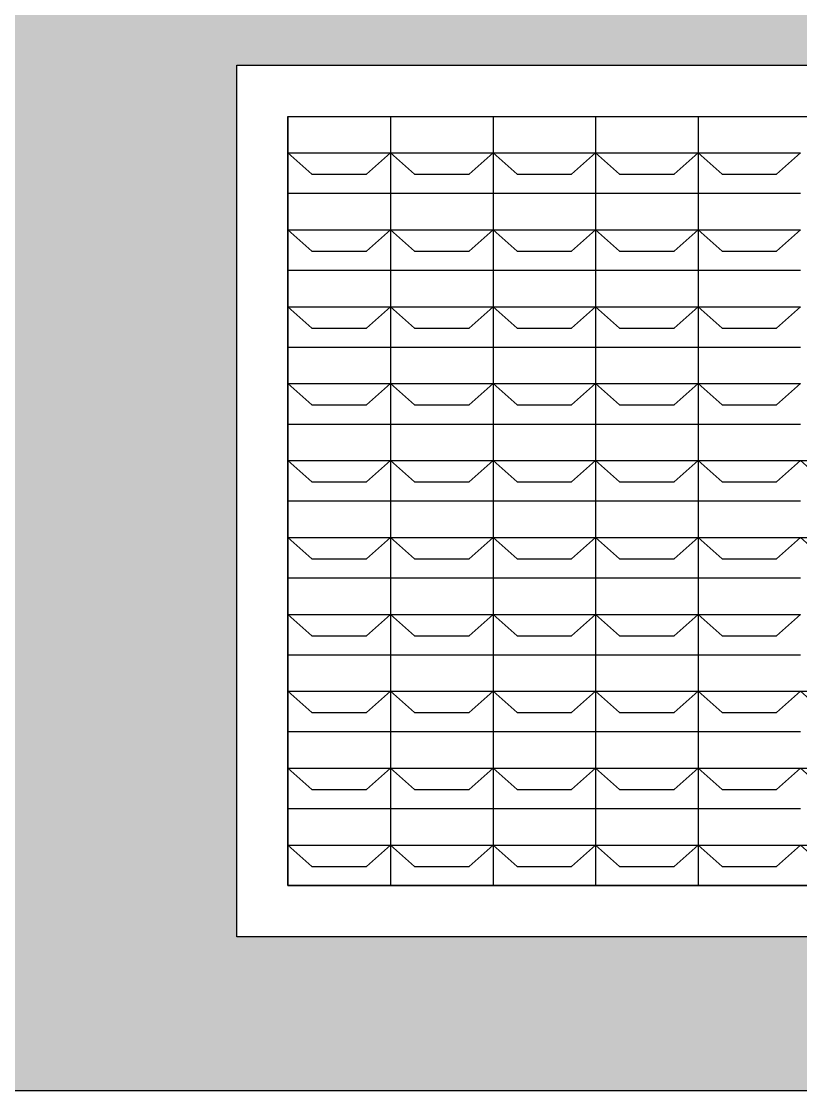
# Model space of a CAD drawing. Header units: millimetres. Extents: x 1170 to 1315, y 90 to 135.
# Drawn here: x 1205.498 to 1207.018, y 110.299 to 112.384 of the extents above; entities that cross this region are included whole.
import ezdxf

# ---------------------------------------------------------------- set-up
doc = ezdxf.new("R2010")
doc.units = ezdxf.units.MM
doc.header["$LTSCALE"] = 20
doc.header["$MEASUREMENT"] = 0
doc.layers.get('0').update_dxf_attribs({"linetype": 'CONTINUOUS'})
doc.layers.add('COTA', color=7, linetype='CONTINUOUS')

msp = doc.modelspace()

# ---------------------------------------------------------------- hatches: boundary and pattern name
h = msp.add_hatch()
h.set_pattern_fill('DOTS,_O', color=8)
h.set_pattern_definition([(0, (-0.52777, 1.53314), (0.03125, 0.0625), [0, -0.0625])])
h.paths.add_polyline_path([(1196.0679, 113.2987), (1218.9666, 113.2987), (1218.9666, 110.2987), (1196.0666, 110.2987)])
h.paths.add_polyline_path([(1214.9779, 112.2987), (1218.1779, 112.2987), (1218.1779, 110.5987), (1214.9779, 110.5987)], flags=16)
h.paths.add_polyline_path([(1210.4479, 112.2987), (1213.6479, 112.2987), (1213.6479, 110.5987), (1210.4479, 110.5987)], flags=16)
h.paths.add_polyline_path([(1205.9179, 112.2987), (1209.1179, 112.2987), (1209.1179, 110.5987), (1205.9179, 110.5987)], flags=16)
h.paths.add_polyline_path([(1201.3879, 112.2987), (1204.5879, 112.2987), (1204.5879, 110.5987), (1201.3879, 110.5987)], flags=16)
h.paths.add_polyline_path([(1196.8579, 112.2987), (1200.0579, 112.2987), (1200.0579, 110.5987), (1196.8579, 110.5987)], flags=16)

# ---------------------------------------------------------------- linework, layer by layer
at = {"layer": 'COTA', "color": 7, "linetype": 'Continuous'}
msp.add_line((1206.0179, 112.1987), (1209.0179, 112.1987), dxfattribs=at)
msp.add_line((1206.0179, 112.1987), (1209.0179, 112.1987), dxfattribs=at)
msp.add_line((1206.0179, 112.1987), (1209.0179, 112.1987), dxfattribs=at)
msp.add_line((1206.0179, 112.1987), (1209.0179, 112.1987), dxfattribs=at)
at = {"layer": 'COTA', "color": 8, "linetype": 'Continuous'}
for p, q in [((1206.0179, 112.1987), (1206.0179, 112.0487)), ((1206.0179, 112.1987), (1206.0179, 112.0487)), ((1206.2179, 112.1987), (1206.2179, 112.0487)), ((1206.2179, 112.1987), (1206.2179, 112.0487)), ((1206.4179, 112.1987), (1206.4179, 112.0487)), ((1206.4179, 112.1987), (1206.4179, 112.0487)), ((1206.6179, 112.1987), (1206.6179, 112.0487)), ((1206.6179, 112.1987), (1206.6179, 112.0487)), ((1206.8179, 112.1987), (1206.8179, 112.0487)), ((1206.8179, 112.1987), (1206.8179, 112.0487)), ((1206.0179, 112.1274), (1206.0647, 112.0859)), ((1206.0179, 112.1274), (1206.2179, 112.1274)), ((1206.0179, 112.1274), (1206.0647, 112.0859)), ((1206.0179, 112.1274), (1206.2179, 112.1274)), ((1206.2179, 112.1274), (1206.171, 112.0859)), ((1206.2179, 112.1274), (1206.171, 112.0859)), ((1206.2179, 112.1274), (1206.2647, 112.0859)), ((1206.2179, 112.1274), (1206.4179, 112.1274)), ((1206.2179, 112.1274), (1206.2647, 112.0859)), ((1206.2179, 112.1274), (1206.4179, 112.1274)), ((1206.4179, 112.1274), (1206.371, 112.0859)), ((1206.4179, 112.1274), (1206.371, 112.0859)), ((1206.4179, 112.1274), (1206.4647, 112.0859)), ((1206.4179, 112.1274), (1206.6179, 112.1274)), ((1206.4179, 112.1274), (1206.4647, 112.0859)), ((1206.4179, 112.1274), (1206.6179, 112.1274)), ((1206.6179, 112.1274), (1206.571, 112.0859)), ((1206.6179, 112.1274), (1206.571, 112.0859)), ((1206.6179, 112.1274), (1206.6647, 112.0859)), ((1206.6179, 112.1274), (1206.8179, 112.1274)), ((1206.6179, 112.1274), (1206.6647, 112.0859)), ((1206.6179, 112.1274), (1206.8179, 112.1274)), ((1206.8179, 112.1274), (1206.771, 112.0859)), ((1206.8179, 112.1274), (1206.771, 112.0859)), ((1206.8179, 112.1274), (1206.8647, 112.0859)), ((1206.8179, 112.1274), (1207.0179, 112.1274)), ((1206.8179, 112.1274), (1206.8647, 112.0859)), ((1206.8179, 112.1274), (1207.0179, 112.1274)), ((1207.0179, 112.1274), (1206.971, 112.0859)), ((1207.0179, 112.1274), (1206.971, 112.0859)), ((1206.0647, 112.0859), (1206.171, 112.0859)), ((1206.0647, 112.0859), (1206.171, 112.0859)), ((1206.2647, 112.0859), (1206.371, 112.0859)), ((1206.2647, 112.0859), (1206.371, 112.0859)), ((1206.4647, 112.0859), (1206.571, 112.0859)), ((1206.4647, 112.0859), (1206.571, 112.0859)), ((1206.6647, 112.0859), (1206.771, 112.0859)), ((1206.6647, 112.0859), (1206.771, 112.0859)), ((1206.8647, 112.0859), (1206.971, 112.0859)), ((1206.8647, 112.0859), (1206.971, 112.0859)), ((1206.0179, 112.0487), (1206.0179, 111.8987)), ((1206.0179, 112.0487), (1206.2179, 112.0487)), ((1206.0179, 112.0487), (1206.0179, 111.8987)), ((1206.0179, 112.0487), (1206.2179, 112.0487)), ((1206.2179, 112.0487), (1206.2179, 111.8987)), ((1206.2179, 112.0487), (1206.4179, 112.0487)), ((1206.2179, 112.0487), (1206.2179, 111.8987)), ((1206.2179, 112.0487), (1206.4179, 112.0487)), ((1206.4179, 112.0487), (1206.4179, 111.8987)), ((1206.4179, 112.0487), (1206.6179, 112.0487)), ((1206.4179, 112.0487), (1206.4179, 111.8987)), ((1206.4179, 112.0487), (1206.6179, 112.0487)), ((1206.6179, 112.0487), (1206.6179, 111.8987)), ((1206.6179, 112.0487), (1206.8179, 112.0487)), ((1206.6179, 112.0487), (1206.6179, 111.8987)), ((1206.6179, 112.0487), (1206.8179, 112.0487)), ((1206.8179, 112.0487), (1206.8179, 111.8987)), ((1206.8179, 112.0487), (1207.0179, 112.0487)), ((1206.8179, 112.0487), (1206.8179, 111.8987)), ((1206.8179, 112.0487), (1207.0179, 112.0487)), ((1206.0179, 111.9774), (1206.0647, 111.9359)), ((1206.0179, 111.9774), (1206.2179, 111.9774)), ((1206.0179, 111.9774), (1206.0647, 111.9359)), ((1206.0179, 111.9774), (1206.2179, 111.9774)), ((1206.2179, 111.9774), (1206.171, 111.9359)), ((1206.2179, 111.9774), (1206.171, 111.9359)), ((1206.2179, 111.9774), (1206.2647, 111.9359)), ((1206.2179, 111.9774), (1206.4179, 111.9774)), ((1206.2179, 111.9774), (1206.2647, 111.9359)), ((1206.2179, 111.9774), (1206.4179, 111.9774)), ((1206.4179, 111.9774), (1206.371, 111.9359)), ((1206.4179, 111.9774), (1206.371, 111.9359)), ((1206.4179, 111.9774), (1206.4647, 111.9359)), ((1206.4179, 111.9774), (1206.6179, 111.9774)), ((1206.4179, 111.9774), (1206.4647, 111.9359)), ((1206.4179, 111.9774), (1206.6179, 111.9774)), ((1206.6179, 111.9774), (1206.571, 111.9359)), ((1206.6179, 111.9774), (1206.571, 111.9359)), ((1206.6179, 111.9774), (1206.6647, 111.9359)), ((1206.6179, 111.9774), (1206.8179, 111.9774)), ((1206.6179, 111.9774), (1206.6647, 111.9359)), ((1206.6179, 111.9774), (1206.8179, 111.9774)), ((1206.8179, 111.9774), (1206.771, 111.9359)), ((1206.8179, 111.9774), (1206.771, 111.9359)), ((1206.8179, 111.9774), (1206.8647, 111.9359)), ((1206.8179, 111.9774), (1207.0179, 111.9774)), ((1206.8179, 111.9774), (1206.8647, 111.9359)), ((1206.8179, 111.9774), (1207.0179, 111.9774)), ((1207.0179, 111.9774), (1206.971, 111.9359)), ((1207.0179, 111.9774), (1206.971, 111.9359)), ((1206.0647, 111.9359), (1206.171, 111.9359)), ((1206.0647, 111.9359), (1206.171, 111.9359)), ((1206.2647, 111.9359), (1206.371, 111.9359)), ((1206.2647, 111.9359), (1206.371, 111.9359)), ((1206.4647, 111.9359), (1206.571, 111.9359)), ((1206.4647, 111.9359), (1206.571, 111.9359)), ((1206.6647, 111.9359), (1206.771, 111.9359)), ((1206.6647, 111.9359), (1206.771, 111.9359)), ((1206.8647, 111.9359), (1206.971, 111.9359)), ((1206.8647, 111.9359), (1206.971, 111.9359)), ((1206.0179, 111.8987), (1206.0179, 111.7487)), ((1206.0179, 111.8987), (1206.2179, 111.8987)), ((1206.0179, 111.8987), (1206.0179, 111.7487)), ((1206.0179, 111.8987), (1206.2179, 111.8987)), ((1206.2179, 111.8987), (1206.2179, 111.7487)), ((1206.2179, 111.8987), (1206.4179, 111.8987)), ((1206.2179, 111.8987), (1206.2179, 111.7487)), ((1206.2179, 111.8987), (1206.4179, 111.8987)), ((1206.4179, 111.8987), (1206.4179, 111.7487)), ((1206.4179, 111.8987), (1206.6179, 111.8987)), ((1206.4179, 111.8987), (1206.4179, 111.7487)), ((1206.4179, 111.8987), (1206.6179, 111.8987)), ((1206.6179, 111.8987), (1206.6179, 111.7487)), ((1206.6179, 111.8987), (1206.8179, 111.8987)), ((1206.6179, 111.8987), (1206.6179, 111.7487)), ((1206.6179, 111.8987), (1206.8179, 111.8987)), ((1206.8179, 111.8987), (1206.8179, 111.7487)), ((1206.8179, 111.8987), (1207.0179, 111.8987)), ((1206.8179, 111.8987), (1206.8179, 111.7487)), ((1206.8179, 111.8987), (1207.0179, 111.8987)), ((1206.0179, 111.8274), (1206.0647, 111.7859)), ((1206.0179, 111.8274), (1206.2179, 111.8274)), ((1206.0179, 111.8274), (1206.0647, 111.7859)), ((1206.0179, 111.8274), (1206.2179, 111.8274)), ((1206.2179, 111.8274), (1206.171, 111.7859)), ((1206.2179, 111.8274), (1206.171, 111.7859)), ((1206.2179, 111.8274), (1206.2647, 111.7859)), ((1206.2179, 111.8274), (1206.4179, 111.8274)), ((1206.2179, 111.8274), (1206.2647, 111.7859)), ((1206.2179, 111.8274), (1206.4179, 111.8274)), ((1206.4179, 111.8274), (1206.371, 111.7859)), ((1206.4179, 111.8274), (1206.371, 111.7859)), ((1206.4179, 111.8274), (1206.4647, 111.7859)), ((1206.4179, 111.8274), (1206.6179, 111.8274)), ((1206.4179, 111.8274), (1206.4647, 111.7859)), ((1206.4179, 111.8274), (1206.6179, 111.8274)), ((1206.6179, 111.8274), (1206.571, 111.7859)), ((1206.6179, 111.8274), (1206.571, 111.7859)), ((1206.6179, 111.8274), (1206.6647, 111.7859)), ((1206.6179, 111.8274), (1206.8179, 111.8274)), ((1206.6179, 111.8274), (1206.6647, 111.7859)), ((1206.6179, 111.8274), (1206.8179, 111.8274)), ((1206.8179, 111.8274), (1206.771, 111.7859)), ((1206.8179, 111.8274), (1206.771, 111.7859)), ((1206.8179, 111.8274), (1206.8647, 111.7859)), ((1206.8179, 111.8274), (1207.0179, 111.8274)), ((1206.8179, 111.8274), (1206.8647, 111.7859)), ((1206.8179, 111.8274), (1207.0179, 111.8274)), ((1207.0179, 111.8274), (1206.971, 111.7859)), ((1207.0179, 111.8274), (1206.971, 111.7859)), ((1206.0647, 111.7859), (1206.171, 111.7859)), ((1206.0647, 111.7859), (1206.171, 111.7859)), ((1206.2647, 111.7859), (1206.371, 111.7859)), ((1206.2647, 111.7859), (1206.371, 111.7859)), ((1206.4647, 111.7859), (1206.571, 111.7859)), ((1206.4647, 111.7859), (1206.571, 111.7859)), ((1206.6647, 111.7859), (1206.771, 111.7859)), ((1206.6647, 111.7859), (1206.771, 111.7859)), ((1206.8647, 111.7859), (1206.971, 111.7859)), ((1206.8647, 111.7859), (1206.971, 111.7859)), ((1206.0179, 111.7487), (1206.0179, 111.5987)), ((1206.0179, 111.7487), (1206.2179, 111.7487)), ((1206.0179, 111.7487), (1206.0179, 111.5987)), ((1206.0179, 111.7487), (1206.2179, 111.7487)), ((1206.2179, 111.7487), (1206.2179, 111.5987)), ((1206.2179, 111.7487), (1206.4179, 111.7487)), ((1206.2179, 111.7487), (1206.2179, 111.5987)), ((1206.2179, 111.7487), (1206.4179, 111.7487)), ((1206.4179, 111.7487), (1206.4179, 111.5987)), ((1206.4179, 111.7487), (1206.6179, 111.7487)), ((1206.4179, 111.7487), (1206.4179, 111.5987)), ((1206.4179, 111.7487), (1206.6179, 111.7487)), ((1206.6179, 111.7487), (1206.6179, 111.5987)), ((1206.6179, 111.7487), (1206.8179, 111.7487)), ((1206.6179, 111.7487), (1206.6179, 111.5987)), ((1206.6179, 111.7487), (1206.8179, 111.7487)), ((1206.8179, 111.7487), (1206.8179, 111.5987)), ((1206.8179, 111.7487), (1207.0179, 111.7487)), ((1206.8179, 111.7487), (1206.8179, 111.5987)), ((1206.8179, 111.7487), (1207.0179, 111.7487)), ((1206.0179, 111.6774), (1206.0647, 111.6359)), ((1206.0179, 111.6774), (1206.2179, 111.6774)), ((1206.0179, 111.6774), (1206.0647, 111.6359)), ((1206.0179, 111.6774), (1206.2179, 111.6774)), ((1206.2179, 111.6774), (1206.171, 111.6359)), ((1206.2179, 111.6774), (1206.171, 111.6359)), ((1206.2179, 111.6774), (1206.2647, 111.6359)), ((1206.2179, 111.6774), (1206.4179, 111.6774)), ((1206.2179, 111.6774), (1206.2647, 111.6359)), ((1206.2179, 111.6774), (1206.4179, 111.6774)), ((1206.4179, 111.6774), (1206.371, 111.6359)), ((1206.4179, 111.6774), (1206.371, 111.6359)), ((1206.4179, 111.6774), (1206.4647, 111.6359)), ((1206.4179, 111.6774), (1206.6179, 111.6774)), ((1206.4179, 111.6774), (1206.4647, 111.6359)), ((1206.4179, 111.6774), (1206.6179, 111.6774)), ((1206.6179, 111.6774), (1206.571, 111.6359)), ((1206.6179, 111.6774), (1206.571, 111.6359)), ((1206.6179, 111.6774), (1206.6647, 111.6359)), ((1206.6179, 111.6774), (1206.8179, 111.6774)), ((1206.6179, 111.6774), (1206.6647, 111.6359)), ((1206.6179, 111.6774), (1206.8179, 111.6774)), ((1206.8179, 111.6774), (1206.771, 111.6359)), ((1206.8179, 111.6774), (1206.771, 111.6359)), ((1206.8179, 111.6774), (1206.8647, 111.6359)), ((1206.8179, 111.6774), (1207.0179, 111.6774)), ((1206.8179, 111.6774), (1206.8647, 111.6359)), ((1206.8179, 111.6774), (1207.0179, 111.6774)), ((1207.0179, 111.6774), (1206.971, 111.6359)), ((1207.0179, 111.6774), (1206.971, 111.6359)), ((1206.0647, 111.6359), (1206.171, 111.6359)), ((1206.0647, 111.6359), (1206.171, 111.6359)), ((1206.2647, 111.6359), (1206.371, 111.6359)), ((1206.2647, 111.6359), (1206.371, 111.6359)), ((1206.4647, 111.6359), (1206.571, 111.6359)), ((1206.4647, 111.6359), (1206.571, 111.6359)), ((1206.6647, 111.6359), (1206.771, 111.6359)), ((1206.6647, 111.6359), (1206.771, 111.6359)), ((1206.8647, 111.6359), (1206.971, 111.6359)), ((1206.8647, 111.6359), (1206.971, 111.6359)), ((1206.0179, 111.5987), (1206.0179, 111.4487)), ((1206.0179, 111.5987), (1206.2179, 111.5987)), ((1206.0179, 111.5987), (1206.0179, 111.4487)), ((1206.0179, 111.5987), (1206.2179, 111.5987)), ((1206.2179, 111.5987), (1206.2179, 111.4487)), ((1206.2179, 111.5987), (1206.4179, 111.5987)), ((1206.2179, 111.5987), (1206.2179, 111.4487)), ((1206.2179, 111.5987), (1206.4179, 111.5987)), ((1206.4179, 111.5987), (1206.4179, 111.4487)), ((1206.4179, 111.5987), (1206.6179, 111.5987)), ((1206.4179, 111.5987), (1206.4179, 111.4487)), ((1206.4179, 111.5987), (1206.6179, 111.5987)), ((1206.6179, 111.5987), (1206.6179, 111.4487)), ((1206.6179, 111.5987), (1206.8179, 111.5987)), ((1206.6179, 111.5987), (1206.6179, 111.4487)), ((1206.6179, 111.5987), (1206.8179, 111.5987)), ((1206.8179, 111.5987), (1206.8179, 111.4487)), ((1206.8179, 111.5987), (1207.0179, 111.5987)), ((1206.8179, 111.5987), (1206.8179, 111.4487)), ((1206.8179, 111.5987), (1207.0179, 111.5987)), ((1206.0179, 111.5274), (1206.0647, 111.4859)), ((1206.0179, 111.5274), (1206.2179, 111.5274)), ((1206.0179, 111.5274), (1206.0647, 111.4859)), ((1206.0179, 111.5274), (1206.2179, 111.5274)), ((1206.2179, 111.5274), (1206.171, 111.4859)), ((1206.2179, 111.5274), (1206.171, 111.4859)), ((1206.2179, 111.5274), (1206.2647, 111.4859)), ((1206.2179, 111.5274), (1206.4179, 111.5274)), ((1206.2179, 111.5274), (1206.2647, 111.4859)), ((1206.2179, 111.5274), (1206.4179, 111.5274)), ((1206.4179, 111.5274), (1206.371, 111.4859)), ((1206.4179, 111.5274), (1206.371, 111.4859)), ((1206.4179, 111.5274), (1206.4647, 111.4859)), ((1206.4179, 111.5274), (1206.6179, 111.5274)), ((1206.4179, 111.5274), (1206.4647, 111.4859)), ((1206.4179, 111.5274), (1206.6179, 111.5274)), ((1206.6179, 111.5274), (1206.571, 111.4859)), ((1206.6179, 111.5274), (1206.571, 111.4859)), ((1206.6179, 111.5274), (1206.6647, 111.4859)), ((1206.6179, 111.5274), (1206.8179, 111.5274)), ((1206.6179, 111.5274), (1206.6647, 111.4859)), ((1206.6179, 111.5274), (1206.8179, 111.5274)), ((1206.8179, 111.5274), (1206.771, 111.4859)), ((1206.8179, 111.5274), (1206.771, 111.4859)), ((1206.8179, 111.5274), (1206.8647, 111.4859)), ((1206.8179, 111.5274), (1207.0179, 111.5274)), ((1206.8179, 111.5274), (1206.8647, 111.4859)), ((1206.8179, 111.5274), (1207.0179, 111.5274)), ((1207.0179, 111.5274), (1206.971, 111.4859)), ((1207.0179, 111.5274), (1206.971, 111.4859)), ((1207.0179, 111.5274), (1207.0647, 111.4859)), ((1207.0179, 111.5274), (1207.2179, 111.5274)), ((1207.0179, 111.5274), (1207.0647, 111.4859)), ((1207.0179, 111.5274), (1207.2179, 111.5274)), ((1206.0647, 111.4859), (1206.171, 111.4859)), ((1206.0647, 111.4859), (1206.171, 111.4859)), ((1206.2647, 111.4859), (1206.371, 111.4859)), ((1206.2647, 111.4859), (1206.371, 111.4859)), ((1206.4647, 111.4859), (1206.571, 111.4859)), ((1206.4647, 111.4859), (1206.571, 111.4859)), ((1206.6647, 111.4859), (1206.771, 111.4859)), ((1206.6647, 111.4859), (1206.771, 111.4859)), ((1206.8647, 111.4859), (1206.971, 111.4859)), ((1206.8647, 111.4859), (1206.971, 111.4859)), ((1206.0179, 111.4487), (1206.0179, 111.2987)), ((1206.0179, 111.4487), (1206.2179, 111.4487)), ((1206.0179, 111.4487), (1206.0179, 111.2987)), ((1206.0179, 111.4487), (1206.2179, 111.4487)), ((1206.2179, 111.4487), (1206.2179, 111.2987)), ((1206.2179, 111.4487), (1206.4179, 111.4487)), ((1206.2179, 111.4487), (1206.2179, 111.2987)), ((1206.2179, 111.4487), (1206.4179, 111.4487)), ((1206.4179, 111.4487), (1206.4179, 111.2987)), ((1206.4179, 111.4487), (1206.6179, 111.4487)), ((1206.4179, 111.4487), (1206.4179, 111.2987)), ((1206.4179, 111.4487), (1206.6179, 111.4487)), ((1206.6179, 111.4487), (1206.6179, 111.2987)), ((1206.6179, 111.4487), (1206.8179, 111.4487)), ((1206.6179, 111.4487), (1206.6179, 111.2987)), ((1206.6179, 111.4487), (1206.8179, 111.4487)), ((1206.8179, 111.4487), (1206.8179, 111.2987)), ((1206.8179, 111.4487), (1207.0179, 111.4487)), ((1206.8179, 111.4487), (1206.8179, 111.2987)), ((1206.8179, 111.4487), (1207.0179, 111.4487)), ((1206.0179, 111.3774), (1206.0647, 111.3359)), ((1206.0179, 111.3774), (1206.2179, 111.3774)), ((1206.0179, 111.3774), (1206.0647, 111.3359)), ((1206.0179, 111.3774), (1206.2179, 111.3774)), ((1206.2179, 111.3774), (1206.171, 111.3359)), ((1206.2179, 111.3774), (1206.171, 111.3359)), ((1206.2179, 111.3774), (1206.2647, 111.3359)), ((1206.2179, 111.3774), (1206.4179, 111.3774)), ((1206.2179, 111.3774), (1206.2647, 111.3359)), ((1206.2179, 111.3774), (1206.4179, 111.3774)), ((1206.4179, 111.3774), (1206.371, 111.3359)), ((1206.4179, 111.3774), (1206.371, 111.3359)), ((1206.4179, 111.3774), (1206.4647, 111.3359)), ((1206.4179, 111.3774), (1206.6179, 111.3774)), ((1206.4179, 111.3774), (1206.4647, 111.3359)), ((1206.4179, 111.3774), (1206.6179, 111.3774)), ((1206.6179, 111.3774), (1206.571, 111.3359)), ((1206.6179, 111.3774), (1206.571, 111.3359)), ((1206.6179, 111.3774), (1206.6647, 111.3359)), ((1206.6179, 111.3774), (1206.8179, 111.3774)), ((1206.6179, 111.3774), (1206.6647, 111.3359)), ((1206.6179, 111.3774), (1206.8179, 111.3774)), ((1206.8179, 111.3774), (1206.771, 111.3359)), ((1206.8179, 111.3774), (1206.771, 111.3359)), ((1206.8179, 111.3774), (1206.8647, 111.3359)), ((1206.8179, 111.3774), (1207.0179, 111.3774)), ((1206.8179, 111.3774), (1206.8647, 111.3359)), ((1206.8179, 111.3774), (1207.0179, 111.3774)), ((1207.0179, 111.3774), (1206.971, 111.3359)), ((1207.0179, 111.3774), (1206.971, 111.3359)), ((1207.0179, 111.3774), (1207.0647, 111.3359)), ((1207.0179, 111.3774), (1207.2179, 111.3774)), ((1207.0179, 111.3774), (1207.0647, 111.3359)), ((1207.0179, 111.3774), (1207.2179, 111.3774)), ((1206.0647, 111.3359), (1206.171, 111.3359)), ((1206.0647, 111.3359), (1206.171, 111.3359)), ((1206.2647, 111.3359), (1206.371, 111.3359)), ((1206.2647, 111.3359), (1206.371, 111.3359)), ((1206.4647, 111.3359), (1206.571, 111.3359)), ((1206.4647, 111.3359), (1206.571, 111.3359)), ((1206.6647, 111.3359), (1206.771, 111.3359)), ((1206.6647, 111.3359), (1206.771, 111.3359)), ((1206.8647, 111.3359), (1206.971, 111.3359)), ((1206.8647, 111.3359), (1206.971, 111.3359)), ((1206.0179, 111.2987), (1206.0179, 111.1487)), ((1206.0179, 111.2987), (1206.2179, 111.2987)), ((1206.0179, 111.2987), (1206.0179, 111.1487)), ((1206.0179, 111.2987), (1206.2179, 111.2987)), ((1206.2179, 111.2987), (1206.2179, 111.1487)), ((1206.2179, 111.2987), (1206.4179, 111.2987)), ((1206.2179, 111.2987), (1206.2179, 111.1487)), ((1206.2179, 111.2987), (1206.4179, 111.2987)), ((1206.4179, 111.2987), (1206.4179, 111.1487)), ((1206.4179, 111.2987), (1206.6179, 111.2987)), ((1206.4179, 111.2987), (1206.4179, 111.1487)), ((1206.4179, 111.2987), (1206.6179, 111.2987)), ((1206.6179, 111.2987), (1206.6179, 111.1487)), ((1206.6179, 111.2987), (1206.8179, 111.2987)), ((1206.6179, 111.2987), (1206.6179, 111.1487)), ((1206.6179, 111.2987), (1206.8179, 111.2987)), ((1206.8179, 111.2987), (1206.8179, 111.1487)), ((1206.8179, 111.2987), (1207.0179, 111.2987)), ((1206.8179, 111.2987), (1206.8179, 111.1487)), ((1206.8179, 111.2987), (1207.0179, 111.2987)), ((1206.0179, 111.2274), (1206.0647, 111.1859)), ((1206.0179, 111.2274), (1206.2179, 111.2274)), ((1206.0179, 111.2274), (1206.0647, 111.1859)), ((1206.0179, 111.2274), (1206.2179, 111.2274)), ((1206.2179, 111.2274), (1206.171, 111.1859)), ((1206.2179, 111.2274), (1206.171, 111.1859)), ((1206.2179, 111.2274), (1206.2647, 111.1859)), ((1206.2179, 111.2274), (1206.4179, 111.2274)), ((1206.2179, 111.2274), (1206.2647, 111.1859)), ((1206.2179, 111.2274), (1206.4179, 111.2274)), ((1206.4179, 111.2274), (1206.371, 111.1859)), ((1206.4179, 111.2274), (1206.371, 111.1859)), ((1206.4179, 111.2274), (1206.4647, 111.1859)), ((1206.4179, 111.2274), (1206.6179, 111.2274)), ((1206.4179, 111.2274), (1206.4647, 111.1859)), ((1206.4179, 111.2274), (1206.6179, 111.2274)), ((1206.6179, 111.2274), (1206.571, 111.1859)), ((1206.6179, 111.2274), (1206.571, 111.1859)), ((1206.6179, 111.2274), (1206.6647, 111.1859)), ((1206.6179, 111.2274), (1206.8179, 111.2274)), ((1206.6179, 111.2274), (1206.6647, 111.1859)), ((1206.6179, 111.2274), (1206.8179, 111.2274)), ((1206.8179, 111.2274), (1206.771, 111.1859)), ((1206.8179, 111.2274), (1206.771, 111.1859)), ((1206.8179, 111.2274), (1206.8647, 111.1859)), ((1206.8179, 111.2274), (1207.0179, 111.2274)), ((1206.8179, 111.2274), (1206.8647, 111.1859)), ((1206.8179, 111.2274), (1207.0179, 111.2274)), ((1207.0179, 111.2274), (1206.971, 111.1859)), ((1207.0179, 111.2274), (1206.971, 111.1859)), ((1206.0647, 111.1859), (1206.171, 111.1859)), ((1206.0647, 111.1859), (1206.171, 111.1859)), ((1206.2647, 111.1859), (1206.371, 111.1859)), ((1206.2647, 111.1859), (1206.371, 111.1859)), ((1206.4647, 111.1859), (1206.571, 111.1859)), ((1206.4647, 111.1859), (1206.571, 111.1859)), ((1206.6647, 111.1859), (1206.771, 111.1859)), ((1206.6647, 111.1859), (1206.771, 111.1859)), ((1206.8647, 111.1859), (1206.971, 111.1859)), ((1206.8647, 111.1859), (1206.971, 111.1859)), ((1206.0179, 111.1487), (1206.0179, 110.9987)), ((1206.0179, 111.1487), (1206.2179, 111.1487)), ((1206.0179, 111.1487), (1206.0179, 110.9987)), ((1206.0179, 111.1487), (1206.2179, 111.1487)), ((1206.2179, 111.1487), (1206.2179, 110.9987)), ((1206.2179, 111.1487), (1206.4179, 111.1487)), ((1206.2179, 111.1487), (1206.2179, 110.9987)), ((1206.2179, 111.1487), (1206.4179, 111.1487)), ((1206.4179, 111.1487), (1206.4179, 110.9987)), ((1206.4179, 111.1487), (1206.6179, 111.1487)), ((1206.4179, 111.1487), (1206.4179, 110.9987)), ((1206.4179, 111.1487), (1206.6179, 111.1487)), ((1206.6179, 111.1487), (1206.6179, 110.9987)), ((1206.6179, 111.1487), (1206.8179, 111.1487)), ((1206.6179, 111.1487), (1206.6179, 110.9987)), ((1206.6179, 111.1487), (1206.8179, 111.1487)), ((1206.8179, 111.1487), (1206.8179, 110.9987)), ((1206.8179, 111.1487), (1207.0179, 111.1487)), ((1206.8179, 111.1487), (1206.8179, 110.9987)), ((1206.8179, 111.1487), (1207.0179, 111.1487)), ((1206.0179, 111.0774), (1206.0647, 111.0359)), ((1206.0179, 111.0774), (1206.2179, 111.0774)), ((1206.0179, 111.0774), (1206.0647, 111.0359)), ((1206.0179, 111.0774), (1206.2179, 111.0774)), ((1206.2179, 111.0774), (1206.171, 111.0359)), ((1206.2179, 111.0774), (1206.171, 111.0359)), ((1206.2179, 111.0774), (1206.2647, 111.0359)), ((1206.2179, 111.0774), (1206.4179, 111.0774)), ((1206.2179, 111.0774), (1206.2647, 111.0359)), ((1206.2179, 111.0774), (1206.4179, 111.0774)), ((1206.4179, 111.0774), (1206.371, 111.0359)), ((1206.4179, 111.0774), (1206.371, 111.0359)), ((1206.4179, 111.0774), (1206.4647, 111.0359)), ((1206.4179, 111.0774), (1206.6179, 111.0774)), ((1206.4179, 111.0774), (1206.4647, 111.0359)), ((1206.4179, 111.0774), (1206.6179, 111.0774)), ((1206.6179, 111.0774), (1206.571, 111.0359)), ((1206.6179, 111.0774), (1206.571, 111.0359)), ((1206.6179, 111.0774), (1206.6647, 111.0359)), ((1206.6179, 111.0774), (1206.8179, 111.0774)), ((1206.6179, 111.0774), (1206.6647, 111.0359)), ((1206.6179, 111.0774), (1206.8179, 111.0774)), ((1206.8179, 111.0774), (1206.771, 111.0359)), ((1206.8179, 111.0774), (1206.771, 111.0359)), ((1206.8179, 111.0774), (1206.8647, 111.0359)), ((1206.8179, 111.0774), (1207.0179, 111.0774)), ((1206.8179, 111.0774), (1206.8647, 111.0359)), ((1206.8179, 111.0774), (1207.0179, 111.0774)), ((1207.0179, 111.0774), (1206.971, 111.0359)), ((1207.0179, 111.0774), (1206.971, 111.0359)), ((1207.0179, 111.0774), (1207.0647, 111.0359)), ((1207.0179, 111.0774), (1207.2179, 111.0774)), ((1207.0179, 111.0774), (1207.0647, 111.0359)), ((1207.0179, 111.0774), (1207.2179, 111.0774)), ((1206.0647, 111.0359), (1206.171, 111.0359)), ((1206.0647, 111.0359), (1206.171, 111.0359)), ((1206.2647, 111.0359), (1206.371, 111.0359)), ((1206.2647, 111.0359), (1206.371, 111.0359)), ((1206.4647, 111.0359), (1206.571, 111.0359)), ((1206.4647, 111.0359), (1206.571, 111.0359)), ((1206.6647, 111.0359), (1206.771, 111.0359)), ((1206.6647, 111.0359), (1206.771, 111.0359)), ((1206.8647, 111.0359), (1206.971, 111.0359)), ((1206.8647, 111.0359), (1206.971, 111.0359)), ((1206.0179, 110.9987), (1206.0179, 110.8487)), ((1206.0179, 110.9987), (1206.2179, 110.9987)), ((1206.0179, 110.9987), (1206.0179, 110.8487)), ((1206.0179, 110.9987), (1206.2179, 110.9987)), ((1206.2179, 110.9987), (1206.2179, 110.8487)), ((1206.2179, 110.9987), (1206.4179, 110.9987)), ((1206.2179, 110.9987), (1206.2179, 110.8487)), ((1206.2179, 110.9987), (1206.4179, 110.9987)), ((1206.4179, 110.9987), (1206.4179, 110.8487)), ((1206.4179, 110.9987), (1206.6179, 110.9987)), ((1206.4179, 110.9987), (1206.4179, 110.8487)), ((1206.4179, 110.9987), (1206.6179, 110.9987)), ((1206.6179, 110.9987), (1206.6179, 110.8487)), ((1206.6179, 110.9987), (1206.8179, 110.9987)), ((1206.6179, 110.9987), (1206.6179, 110.8487)), ((1206.6179, 110.9987), (1206.8179, 110.9987)), ((1206.8179, 110.9987), (1206.8179, 110.8487)), ((1206.8179, 110.9987), (1207.0179, 110.9987)), ((1206.8179, 110.9987), (1206.8179, 110.8487)), ((1206.8179, 110.9987), (1207.0179, 110.9987)), ((1206.0179, 110.9274), (1206.0647, 110.8859)), ((1206.0179, 110.9274), (1206.2179, 110.9274)), ((1206.0179, 110.9274), (1206.0647, 110.8859)), ((1206.0179, 110.9274), (1206.2179, 110.9274)), ((1206.2179, 110.9274), (1206.171, 110.8859)), ((1206.2179, 110.9274), (1206.171, 110.8859)), ((1206.2179, 110.9274), (1206.2647, 110.8859)), ((1206.2179, 110.9274), (1206.4179, 110.9274)), ((1206.2179, 110.9274), (1206.2647, 110.8859)), ((1206.2179, 110.9274), (1206.4179, 110.9274)), ((1206.4179, 110.9274), (1206.371, 110.8859)), ((1206.4179, 110.9274), (1206.371, 110.8859)), ((1206.4179, 110.9274), (1206.4647, 110.8859)), ((1206.4179, 110.9274), (1206.6179, 110.9274)), ((1206.4179, 110.9274), (1206.4647, 110.8859)), ((1206.4179, 110.9274), (1206.6179, 110.9274)), ((1206.6179, 110.9274), (1206.571, 110.8859)), ((1206.6179, 110.9274), (1206.571, 110.8859)), ((1206.6179, 110.9274), (1206.6647, 110.8859)), ((1206.6179, 110.9274), (1206.8179, 110.9274)), ((1206.6179, 110.9274), (1206.6647, 110.8859)), ((1206.6179, 110.9274), (1206.8179, 110.9274)), ((1206.8179, 110.9274), (1206.771, 110.8859)), ((1206.8179, 110.9274), (1206.771, 110.8859)), ((1206.8179, 110.9274), (1206.8647, 110.8859)), ((1206.8179, 110.9274), (1207.0179, 110.9274)), ((1206.8179, 110.9274), (1206.8647, 110.8859)), ((1206.8179, 110.9274), (1207.0179, 110.9274)), ((1207.0179, 110.9274), (1206.971, 110.8859)), ((1207.0179, 110.9274), (1206.971, 110.8859)), ((1207.0179, 110.9274), (1207.0647, 110.8859)), ((1207.0179, 110.9274), (1207.2179, 110.9274)), ((1207.0179, 110.9274), (1207.0647, 110.8859)), ((1207.0179, 110.9274), (1207.2179, 110.9274)), ((1206.0647, 110.8859), (1206.171, 110.8859)), ((1206.0647, 110.8859), (1206.171, 110.8859)), ((1206.2647, 110.8859), (1206.371, 110.8859)), ((1206.2647, 110.8859), (1206.371, 110.8859)), ((1206.4647, 110.8859), (1206.571, 110.8859)), ((1206.4647, 110.8859), (1206.571, 110.8859)), ((1206.6647, 110.8859), (1206.771, 110.8859)), ((1206.6647, 110.8859), (1206.771, 110.8859)), ((1206.8647, 110.8859), (1206.971, 110.8859)), ((1206.8647, 110.8859), (1206.971, 110.8859)), ((1206.0179, 110.8487), (1206.0179, 110.6987)), ((1206.0179, 110.8487), (1206.2179, 110.8487)), ((1206.0179, 110.8487), (1206.0179, 110.6987)), ((1206.0179, 110.8487), (1206.2179, 110.8487)), ((1206.2179, 110.8487), (1206.2179, 110.6987)), ((1206.2179, 110.8487), (1206.4179, 110.8487)), ((1206.2179, 110.8487), (1206.2179, 110.6987)), ((1206.2179, 110.8487), (1206.4179, 110.8487)), ((1206.4179, 110.8487), (1206.4179, 110.6987)), ((1206.4179, 110.8487), (1206.6179, 110.8487)), ((1206.4179, 110.8487), (1206.4179, 110.6987)), ((1206.4179, 110.8487), (1206.6179, 110.8487)), ((1206.6179, 110.8487), (1206.6179, 110.6987)), ((1206.6179, 110.8487), (1206.8179, 110.8487)), ((1206.6179, 110.8487), (1206.6179, 110.6987)), ((1206.6179, 110.8487), (1206.8179, 110.8487)), ((1206.8179, 110.8487), (1206.8179, 110.6987)), ((1206.8179, 110.8487), (1207.0179, 110.8487)), ((1206.8179, 110.8487), (1206.8179, 110.6987)), ((1206.8179, 110.8487), (1207.0179, 110.8487)), ((1206.0179, 110.7774), (1206.0647, 110.7359)), ((1206.0179, 110.7774), (1206.2179, 110.7774)), ((1206.0179, 110.7774), (1206.0647, 110.7359)), ((1206.0179, 110.7774), (1206.2179, 110.7774)), ((1206.2179, 110.7774), (1206.171, 110.7359)), ((1206.2179, 110.7774), (1206.171, 110.7359)), ((1206.2179, 110.7774), (1206.2647, 110.7359)), ((1206.2179, 110.7774), (1206.4179, 110.7774)), ((1206.2179, 110.7774), (1206.2647, 110.7359)), ((1206.2179, 110.7774), (1206.4179, 110.7774)), ((1206.4179, 110.7774), (1206.371, 110.7359)), ((1206.4179, 110.7774), (1206.371, 110.7359)), ((1206.4179, 110.7774), (1206.4647, 110.7359)), ((1206.4179, 110.7774), (1206.6179, 110.7774)), ((1206.4179, 110.7774), (1206.4647, 110.7359)), ((1206.4179, 110.7774), (1206.6179, 110.7774)), ((1206.6179, 110.7774), (1206.571, 110.7359)), ((1206.6179, 110.7774), (1206.571, 110.7359)), ((1206.6179, 110.7774), (1206.6647, 110.7359)), ((1206.6179, 110.7774), (1206.8179, 110.7774)), ((1206.6179, 110.7774), (1206.6647, 110.7359)), ((1206.6179, 110.7774), (1206.8179, 110.7774)), ((1206.8179, 110.7774), (1206.771, 110.7359)), ((1206.8179, 110.7774), (1206.771, 110.7359)), ((1206.8179, 110.7774), (1206.8647, 110.7359)), ((1206.8179, 110.7774), (1207.0179, 110.7774)), ((1206.8179, 110.7774), (1206.8647, 110.7359)), ((1206.8179, 110.7774), (1207.0179, 110.7774)), ((1207.0179, 110.7774), (1206.971, 110.7359)), ((1207.0179, 110.7774), (1206.971, 110.7359)), ((1207.0179, 110.7774), (1207.0647, 110.7359)), ((1207.0179, 110.7774), (1207.2179, 110.7774)), ((1207.0179, 110.7774), (1207.0647, 110.7359)), ((1207.0179, 110.7774), (1207.2179, 110.7774)), ((1206.0647, 110.7359), (1206.171, 110.7359)), ((1206.0647, 110.7359), (1206.171, 110.7359)), ((1206.2647, 110.7359), (1206.371, 110.7359)), ((1206.2647, 110.7359), (1206.371, 110.7359)), ((1206.4647, 110.7359), (1206.571, 110.7359)), ((1206.4647, 110.7359), (1206.571, 110.7359)), ((1206.6647, 110.7359), (1206.771, 110.7359)), ((1206.6647, 110.7359), (1206.771, 110.7359)), ((1206.8647, 110.7359), (1206.971, 110.7359)), ((1206.8647, 110.7359), (1206.971, 110.7359)), ((1206.0179, 110.6987), (1207.2192, 110.6987)), ((1206.0179, 110.6987), (1209.0179, 110.6987))]:
    msp.add_line(p, q, dxfattribs=at)
at = {"layer": 'COTA', "color": 1, "linetype": 'Continuous'}
msp.add_line((1191.7057, 110.2987), (1219.0666, 110.2987), dxfattribs=at)
at = {"layer": 'COTA', "color": 7, "linetype": 'Continuous'}
for points in [[(1205.9179, 112.2987), (1209.1179, 112.2987), (1209.1179, 110.5987), (1205.9179, 110.5987)], [(1206.0179, 112.1987), (1209.0179, 112.1987), (1209.0179, 110.6987), (1206.0179, 110.6987)]]:
    msp.add_lwpolyline(points, close=True, dxfattribs=at)
msp.add_lwpolyline([(1207.2192, 110.6987), (1206.0179, 110.6987), (1206.0179, 112.1987), (1209.0179, 112.1987), (1209.0179, 111.4987)], dxfattribs=at)

doc.saveas('drawing.dxf')
